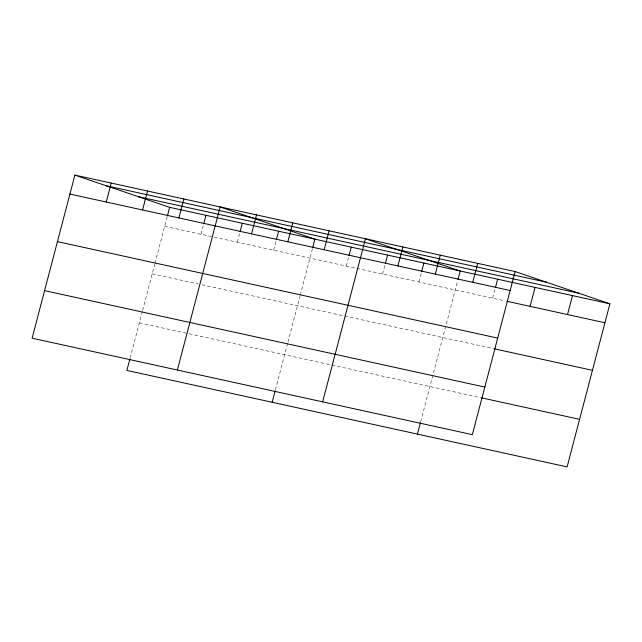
<?xml version="1.0" encoding="UTF-8"?>
<svg xmlns="http://www.w3.org/2000/svg" width="642" height="642" viewBox="0 0 642 642"><rect width="100%" height="100%" fill="white"/><g stroke="black" fill="none" stroke-linecap="round" stroke-linejoin="round"><path stroke-width="0.48" stroke-dasharray="3.21 2.41" d="M130.109 358.075L142.364 311.346M142.62 310.383L154.698 264.352M154.947 263.405L167.161 216.819M201.002 234.258L203.482 224.78M237.315 242.219L239.803 232.741M273.636 250.171L276.124 240.694M275.394 389.903L287.648 343.173M287.905 342.21L299.974 296.187M300.223 295.232L312.445 248.655M346.279 266.085L348.767 256.607M382.6 274.046L385.088 264.568M418.921 282.007L421.409 272.529M420.671 421.73L457.73 280.482M492.663 298.161L495.151 288.683M164.681 226.297L355.837 268.179M356.792 268.388L505.134 300.889M152.202 273.869L198.081 283.916M201.901 284.759L493.618 348.67M139.338 322.87L188.09 333.551M189.045 333.76L480.762 397.679"/><path stroke-width="0.96" d="M74.889 175.105L32.1 338.198L472.351 434.658L515.133 271.558L74.889 175.105L169.649 207.342L609.9 303.802L567.111 466.894L126.867 370.442L129.861 359.022M106.235 202.013L111.21 183.058M142.556 209.974L147.532 191.019M167.41 215.873L169.649 207.342M178.877 217.935L183.845 198.98M203.731 223.833L205.97 215.303M177.385 370.025L220.166 206.933L314.933 239.177L312.694 247.708M240.052 231.794L242.291 223.264M251.52 233.848L256.487 214.893M276.373 239.747L278.612 231.216M287.841 241.801L292.808 222.846M272.144 402.269L275.137 390.858M324.162 249.762L329.129 230.807M349.015 255.66L351.254 247.138M322.661 401.86L365.45 238.768L460.218 271.004L457.979 279.535M385.336 263.621L387.575 255.091M397.904 265.916L402.871 246.961M421.658 271.582L423.897 263.051M435.324 274.118L440.292 255.163M417.428 434.104L420.422 422.685M472.745 282.32L477.712 263.364M495.399 287.736L497.638 279.206M530.083 306.362L535.059 287.407M567.504 314.556L572.479 295.601M106.155 185.747L546.406 282.199M138.375 196.709L578.627 293.161M69.914 194.061L510.165 290.513M507.06 301.315L604.924 322.757M57.435 241.625L497.686 338.077M494.581 348.879L592.446 370.322M44.579 290.633L484.83 387.086M481.725 397.888L579.59 419.33M515.133 271.558L609.9 303.802"/></g></svg>
